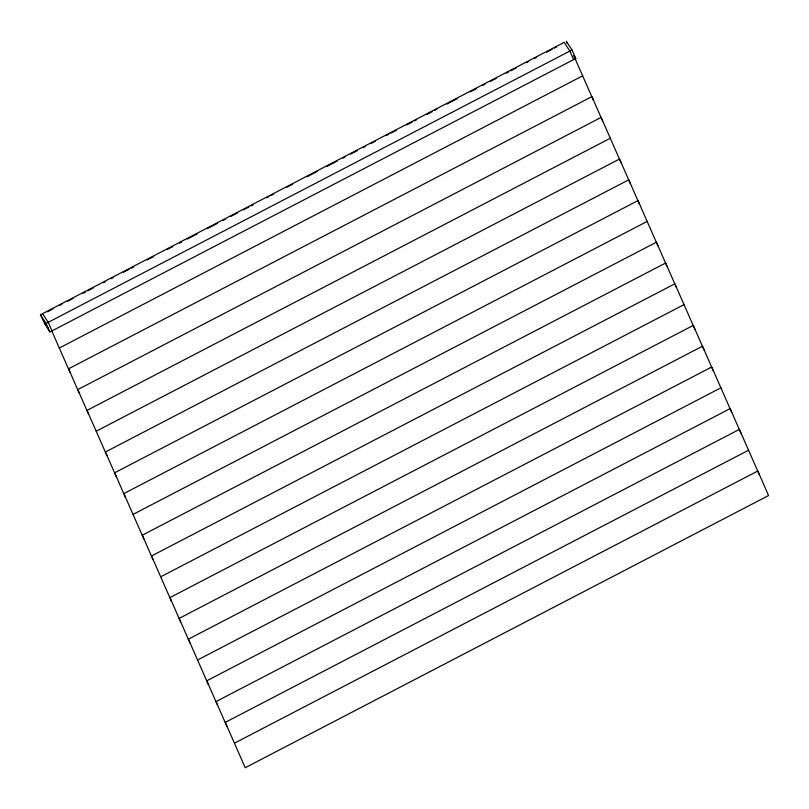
<?xml version="1.0" encoding="UTF-8"?>
<svg xmlns="http://www.w3.org/2000/svg" width="809" height="809" viewBox="0 0 809 809"><rect width="100%" height="100%" fill="white"/><g stroke="black" fill="none" stroke-linecap="round" stroke-linejoin="round"><path stroke-width="1.21" d="M44.475 322.387L44.717 323.256M51.998 330.861L49.865 331.973L44.495 323.378L40.45 314.741L564.186 42.361L569.839 51.078L573.621 59.603M47.326 311.839L52.929 308.927M59.644 305.438L61.878 304.275M67.481 301.363L73.073 298.45M83.145 293.212L85.39 292.049M87.625 290.886L93.227 287.974M103.299 282.735L105.534 281.572M111.136 278.66L113.371 277.497M123.443 272.259L129.046 269.346M131.28 268.183L133.515 267.021M146.955 260.033L153.67 256.534M167.099 249.556L172.691 246.644M179.406 243.145L181.651 241.982M187.243 239.07L197.315 233.831M207.397 228.593L217.469 223.355M223.062 220.442L225.306 219.279M230.899 216.367L237.613 212.878M243.216 209.966L248.808 207.053M251.043 205.891L253.288 204.728M266.717 197.74L268.952 196.577M271.197 195.414L273.432 194.251M286.861 187.263L292.464 184.351M307.016 176.787L317.088 171.548M327.16 166.3L337.232 161.062M342.834 158.149L345.069 156.986M350.661 154.084L357.386 150.585M362.978 147.673L365.213 146.51M370.815 143.597L375.295 141.272M386.48 135.447L388.724 134.284M390.959 133.121L396.562 130.209M406.634 124.97L412.226 122.058M414.471 120.895L416.706 119.732M426.778 114.494L432.38 111.581M434.615 110.418L436.85 109.255M446.922 104.017L457.004 98.779M470.433 91.791L476.026 88.879M482.74 85.39L484.985 84.217M490.578 81.315L496.18 78.402M506.252 73.164L508.487 71.991M510.732 70.828L516.324 67.926M526.396 62.677L528.641 61.514M534.233 58.602L536.468 57.439M546.54 52.201L552.143 49.288M554.377 48.125L556.622 46.962M40.45 314.741L46.093 323.438L571.973 49.966L575.755 58.501L52.009 330.881L48.227 322.336M59.37 347.991L582.702 75.803M610.36 138.197L87.018 410.385L106.96 455.74M96.241 431.187L619.573 158.999L630.292 183.562M647.22 221.393L123.888 493.581L143.83 538.946M133.101 514.382L656.443 242.194L667.162 266.758M160.758 576.777L684.09 304.589M197.618 659.972L720.961 387.784M748.608 450.188L225.276 722.376L245.218 767.731L768.55 495.543L757.831 470.99L234.489 743.168M48.227 328.049L45.253 324.227M571.973 49.966L566.33 41.269L567.23 43.514M573.793 55.477L575.755 58.501M48.237 322.346L42.584 313.629L42.806 314.246M46.093 323.438L49.865 331.973M759.338 474.752L739.396 429.387L216.054 701.575L226.783 726.138M740.902 433.149L730.173 408.585L206.841 680.774L217.56 705.337M731.68 412.347L711.738 366.993L188.406 639.171L208.348 684.535M713.245 370.755L702.525 346.191L179.183 618.379L189.913 642.933M704.032 349.953L693.303 325.39L169.971 597.578L180.7 622.141M694.81 329.152L674.878 283.797L151.536 555.975L171.478 601.34M676.385 287.559L665.655 262.996L142.323 535.184L153.043 559.737M657.95 245.956L638.008 200.592L114.666 472.78L125.395 497.343M639.514 204.353L628.785 179.8L105.453 451.978L116.172 476.541M621.079 162.761L601.138 117.396L77.806 389.584L88.525 414.147M602.644 121.158L591.925 96.605L68.583 368.783L79.312 393.346M573.975 56.114L593.432 100.367M51.614 330.537L70.09 372.544"/></g></svg>
